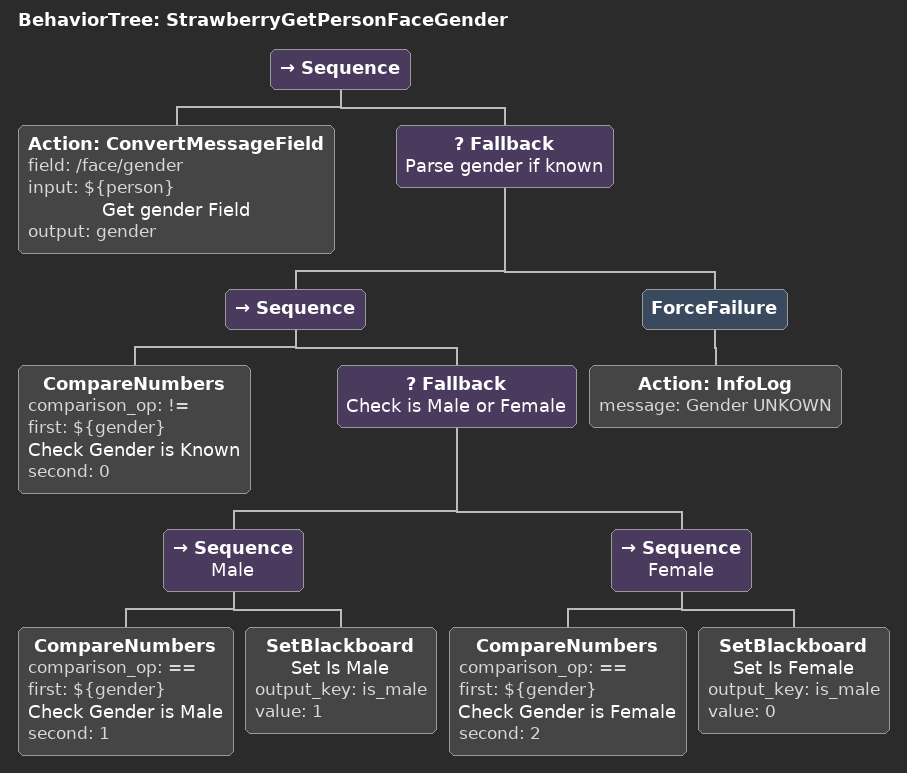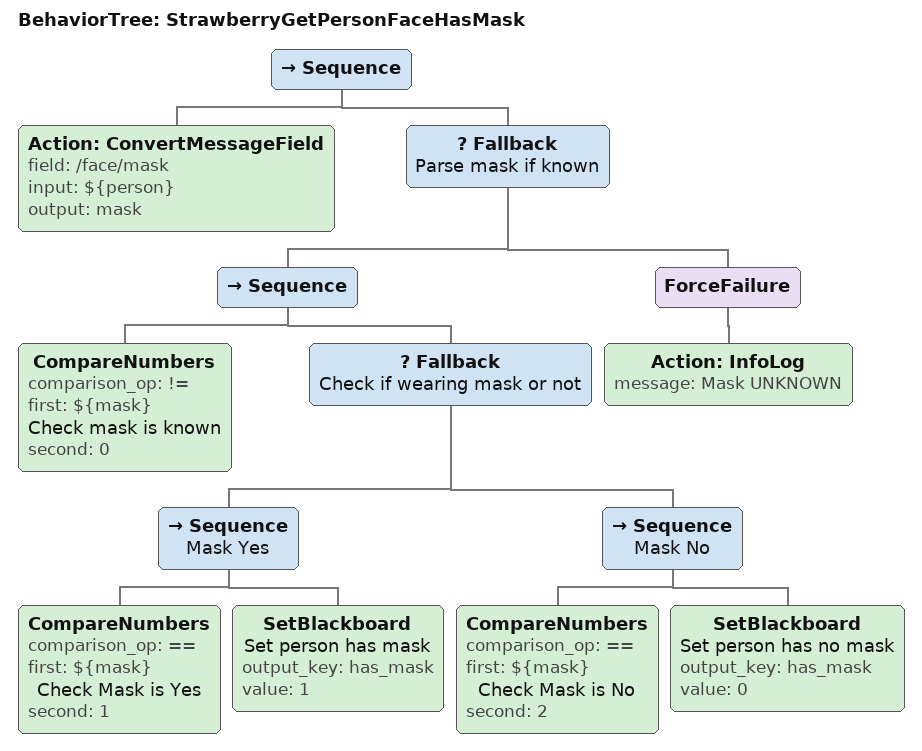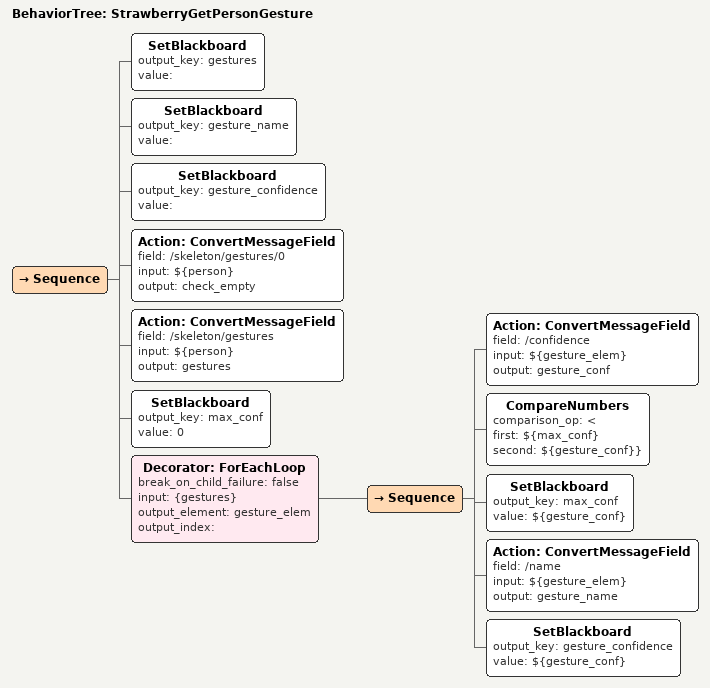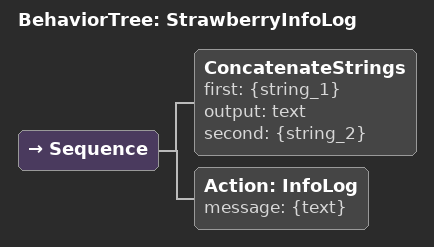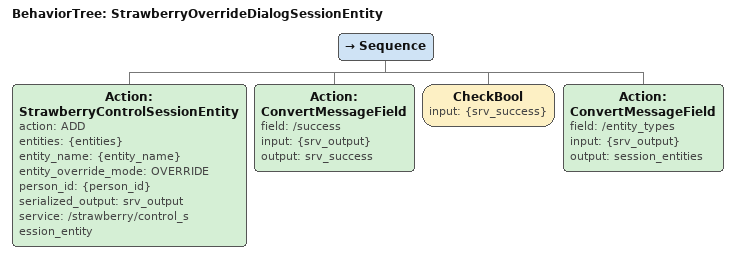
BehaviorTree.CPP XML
<BehaviorTree ID="StrawberryGetPersonFaceGender">
    <Sequence>
        <Action ID="ConvertMessageField" field="/face/gender" input="${person}" name="Get gender Field" output="gender"/>
        <Fallback name="Parse gender if known">
            <Sequence>
                <CompareNumbers comparison_op="!=" first="${gender}" name="Check Gender is Known" second="0"/>
                <Fallback name="Check is Male or Female">
                    <Sequence name="Male">
                        <CompareNumbers comparison_op="==" first="${gender}" name="Check Gender is Male" second="1"/>
                        <SetBlackboard name="Set Is Male" output_key="is_male" value="1"/>
                    </Sequence>
                    <Sequence name="Female">
                        <CompareNumbers comparison_op="==" first="${gender}" name="Check Gender is Female" second="2"/>
                        <SetBlackboard name="Set Is Female" output_key="is_male" value="0"/>
                    </Sequence>
                </Fallback>
            </Sequence>
            <ForceFailure>
                <Action ID="InfoLog" message="Gender UNKOWN"/>
            </ForceFailure>
        </Fallback>
    </Sequence>
</BehaviorTree>

<BehaviorTree ID="StrawberryGetPersonFaceHasMask">
    <Sequence>
        <Action ID="ConvertMessageField" field="/face/mask" input="${person}" output="mask"/>
        <Fallback name="Parse mask if known">
            <Sequence>
                <CompareNumbers comparison_op="!=" first="${mask}" name="Check mask is known" second="0"/>
                <Fallback name="Check if wearing mask or not">
                    <Sequence name="Mask Yes">
                        <CompareNumbers comparison_op="==" first="${mask}" name="Check Mask is Yes" second="1"/>
                        <SetBlackboard name="Set person has mask" output_key="has_mask" value="1"/>
                    </Sequence>
                    <Sequence name="Mask No">
                        <CompareNumbers comparison_op="==" first="${mask}" name="Check Mask is No" second="2"/>
                        <SetBlackboard name="Set person has no mask" output_key="has_mask" value="0"/>
                    </Sequence>
                </Fallback>
            </Sequence>
            <ForceFailure>
                <Action ID="InfoLog" message="Mask UNKNOWN"/>
            </ForceFailure>
        </Fallback>
    </Sequence>
</BehaviorTree>

<BehaviorTree ID="StrawberryGetPersonGesture">
    <Sequence>
        <SetBlackboard output_key="gestures" value=""/>
        <SetBlackboard output_key="gesture_name" value=""/>
        <SetBlackboard output_key="gesture_confidence" value=""/>
        <Action ID="ConvertMessageField" field="/skeleton/gestures/0" input="${person}" output="check_empty"/>
        <Action ID="ConvertMessageField" field="/skeleton/gestures" input="${person}" output="gestures"/>
        <SetBlackboard output_key="max_conf" value="0"/>
        <Decorator ID="ForEachLoop" break_on_child_failure="false" input="{gestures}" output_element="gesture_elem" output_index="">
            <Sequence>
                <Action ID="ConvertMessageField" field="/confidence" input="${gesture_elem}" output="gesture_conf"/>
                <CompareNumbers comparison_op="&lt;" first="${max_conf}" second="${gesture_conf}}"/>
                <SetBlackboard output_key="max_conf" value="${gesture_conf}"/>
                <Action ID="ConvertMessageField" field="/name" input="${gesture_elem}" output="gesture_name"/>
                <SetBlackboard output_key="gesture_confidence" value="${gesture_conf}"/>
            </Sequence>
        </Decorator>
    </Sequence>
</BehaviorTree>

<BehaviorTree ID="StrawberryInfoLog">
    <Sequence>
        <ConcatenateStrings first="{string_1}" output="text" second="{string_2}"/>
        <Action ID="InfoLog" message="{text}"/>
    </Sequence>
</BehaviorTree>

<BehaviorTree ID="StrawberryOverrideDialogSessionEntity">
    <Sequence>
        <Action ID="StrawberryControlSessionEntity" action="ADD" entities="{entities}" entity_name="{entity_name}" entity_override_mode="OVERRIDE" person_id="{person_id}" serialized_output="srv_output" service="/strawberry/control_session_entity"/>
        <Action ID="ConvertMessageField" field="/success" input="{srv_output}" output="srv_success"/>
        <CheckBool input="{srv_success}"/>
        <Action ID="ConvertMessageField" field="/entity_types" input="{srv_output}" output="session_entities"/>
    </Sequence>
</BehaviorTree>
